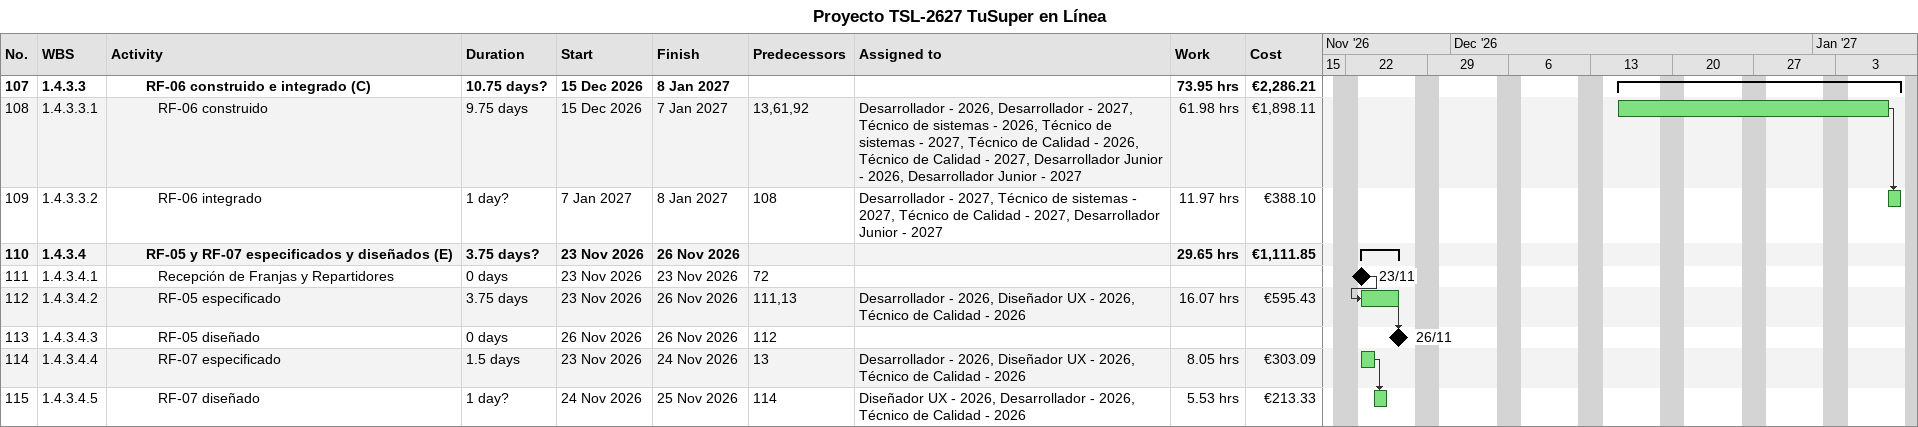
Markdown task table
Proyecto TSL-2627 TuSuper en Línea

| ID | WBS | Task | Duration | Start | Finish | Predecessors | Resources | Work (h) | Cost (€) |
|---|---|---|---|---|---|---|---|---|---|
| 107 | 1.4.3.3 | **RF-06 construido e integrado (C)** | 10.75d? | 2026-12-15 | 2027-01-08 |  |  | 73.95 | 2286.21 |
| 108 | 1.4.3.3.1 | RF-06 construido | 9.75d | 2026-12-15 | 2027-01-07 | 13, 61, 92 | Desarrollador - 2026, Desarrollador - 2027, Técnico de sistemas - 2026, Técnico de sistemas - 2027, Técnico de Calidad - 2026, Técnico de Calidad - 2027, Desarrollador Junior - 2026, Desarrollador Junior - 2027 | 61.98 | 1898.11 |
| 109 | 1.4.3.3.2 | RF-06 integrado | 1d? | 2027-01-07 | 2027-01-08 | 108 | Desarrollador - 2027, Técnico de sistemas - 2027, Técnico de Calidad - 2027, Desarrollador Junior - 2027 | 11.97 | 388.10 |
| 110 | 1.4.3.4 | **RF-05 y RF-07 especificados y diseñados (E)** | 3.75d? | 2026-11-23 | 2026-11-26 |  |  | 29.65 | 1111.85 |
| 111 | 1.4.3.4.1 | Recepción de Franjas y Repartidores | 0d | 2026-11-23 | 2026-11-23 | 72 |  |  |  |
| 112 | 1.4.3.4.2 | RF-05 especificado | 3.75d | 2026-11-23 | 2026-11-26 | 111, 13 | Desarrollador - 2026, Diseñador UX - 2026, Técnico de Calidad - 2026 | 16.07 | 595.43 |
| 113 | 1.4.3.4.3 | RF-05 diseñado | 0d | 2026-11-26 | 2026-11-26 | 112 |  |  |  |
| 114 | 1.4.3.4.4 | RF-07 especificado | 1.5d | 2026-11-23 | 2026-11-24 | 13 | Desarrollador - 2026, Diseñador UX - 2026, Técnico de Calidad - 2026 | 8.05 | 303.09 |
| 115 | 1.4.3.4.5 | RF-07 diseñado | 1d? | 2026-11-24 | 2026-11-25 | 114 | Diseñador UX - 2026, Desarrollador - 2026, Técnico de Calidad - 2026 | 5.53 | 213.33 |
